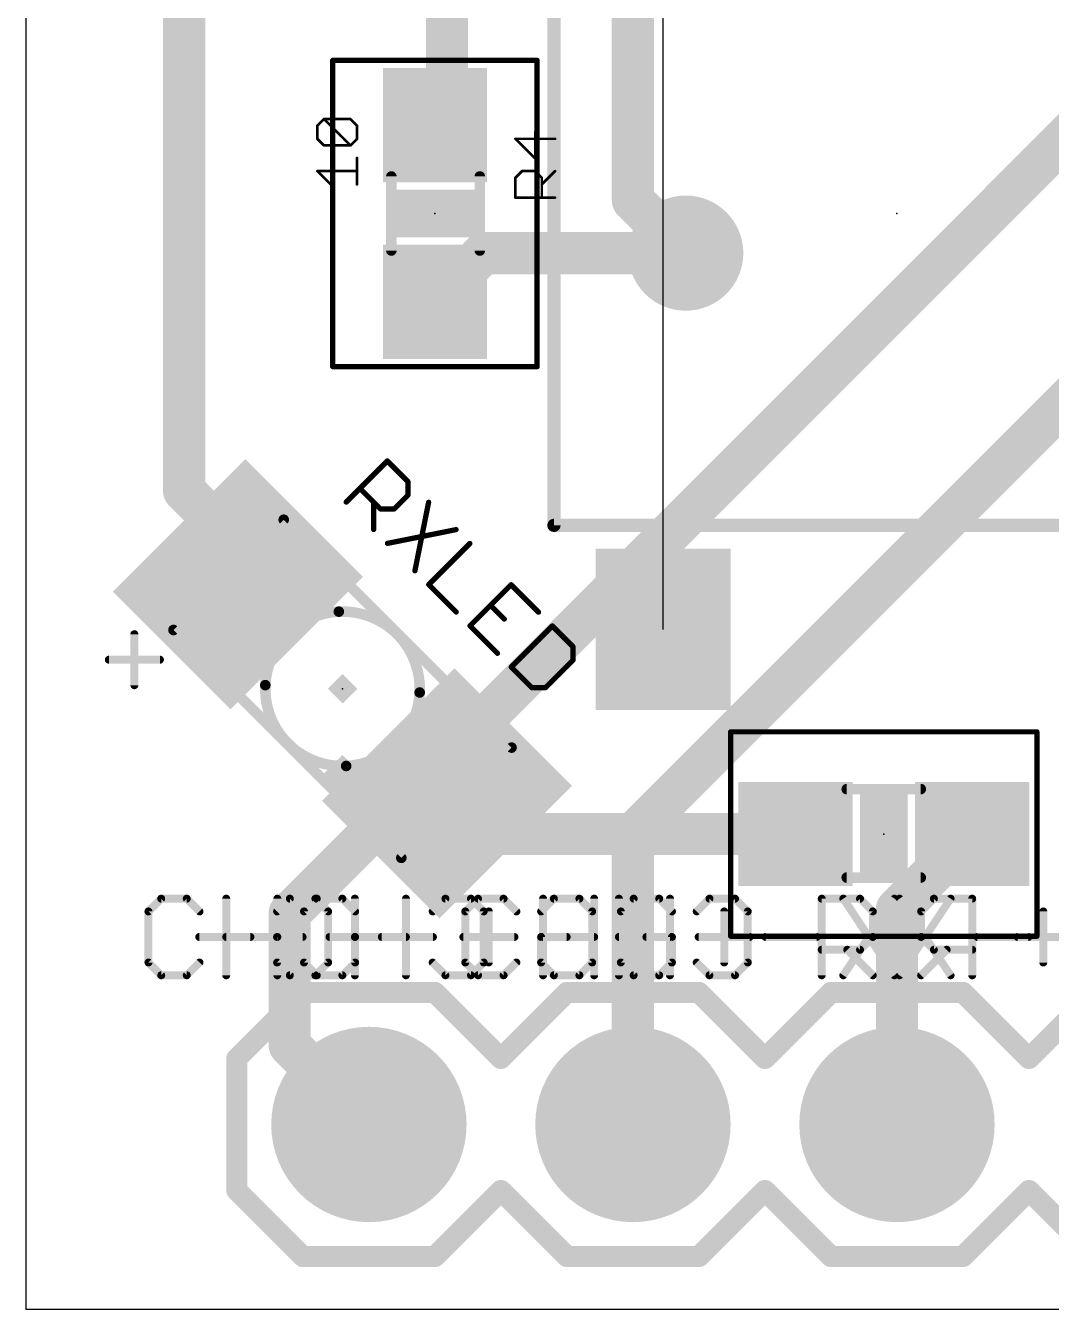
# Model space of a CAD drawing. Extents: x 0 to 16.8, y 0 to 26.7.
# Drawn here: x 0 to 9.87, y 0 to 12.35 of the extents above; entities that cross this region are included whole.
import ezdxf

# ---------------------------------------------------------------- set-up
doc = ezdxf.new("R2010")
doc.units = 0
for name, color, linetype in [('1', 22, 'CONTINUOUS'), ('16', 175, 'CONTINUOUS'), ('17', 82, 'CONTINUOUS'), ('18', 82, 'CONTINUOUS'), ('19', 53, 'CONTINUOUS'), ('20', 7, 'CONTINUOUS'), ('21', 253, 'CONTINUOUS'), ('22', 253, 'CONTINUOUS'), ('23', 7, 'CONTINUOUS'), ('25', 253, 'CONTINUOUS'), ('27', 253, 'CONTINUOUS'), ('39', 22, 'CONTINUOUS'), ('51', 253, 'CONTINUOUS')]:
    doc.layers.add(name, color=color, linetype=linetype)

# ---------------------------------------------------------------- blocks, each defined once
blk = doc.blocks.new('RECT')
blk.add_solid([(-0.5, -0.5), (0.5, -0.5), (-0.5, 0.5), (0.5, 0.5)])
blk = doc.blocks.new('ROUNDP')
at = {"const_width": 0.5}
blk.add_lwpolyline([(0, -0.25, 1), (0, 0.25, 1), (0, -0.25)], format="xyb", dxfattribs=at)
blk = doc.blocks.new('ROUNDV')
at = {"const_width": 0.5}
blk.add_lwpolyline([(0, -0.25, 1), (0, 0.25, 1), (0, -0.25)], format="xyb", dxfattribs=at)

msp = doc.modelspace()

# ---------------------------------------------------------------- linework, layer by layer
at = {"layer": '1', "const_width": 0.4064}
for points in [[(4.0535, 15.8645), (4.0535, 11.5075)], [(1.524, 7.874), (1.524, 12.9794)], [(4.0535, 11.5075), (3.937, 11.391)], [(4.406, 10.16), (3.937, 9.691)], [(6.35, 10.16), (4.406, 10.16)], [(2.3981, 6.9999), (1.524, 7.874)], [(2.0425, 6.9745), (2.3981, 6.9999)], [(4.445, 4.572), (4.0535, 4.9635)], [(7.405, 4.572), (4.445, 4.572)], [(8.382, 3.849), (9.105, 4.572)], [(8.382, 1.778), (8.382, 3.849)]]:
    msp.add_lwpolyline(points, dxfattribs=at)
at = {"layer": '1', "const_width": 0.2032}
for points in [[(3.9519, 11.5075, 1), (4.1551, 11.5075)], [(4.1253, 11.4357, 1), (3.9817, 11.5793)], [(3.8652, 11.4628, 1), (4.0088, 11.3192)], [(4.406, 10.2616, 1), (4.406, 10.0584)], [(4.4778, 10.0882, 1), (4.3342, 10.2318)], [(6.35, 10.0584, 1), (6.35, 10.2616)], [(3.8652, 9.7628, 1), (4.0088, 9.6192)], [(1.5958, 7.9458, 1), (1.4522, 7.8022)], [(1.4224, 7.874, 1), (1.6256, 7.874)], [(2.0353, 7.0758, 1), (2.0497, 6.8732)], [(2.3263, 6.9281, 1), (2.4699, 7.0717)], [(2.4053, 6.8986, 1), (2.3909, 7.1012)], [(4.1253, 5.0353, 1), (3.9817, 4.8917)], [(4.445, 4.6736, 1), (4.445, 4.4704)], [(4.3732, 4.5002, 1), (4.5168, 4.6438)], [(7.405, 4.4704, 1), (7.405, 4.6736)], [(9.1768, 4.5002, 1), (9.0332, 4.6438)], [(8.4836, 3.849, 1), (8.2804, 3.849)], [(8.3102, 3.9208, 1), (8.4538, 3.7772)], [(8.2804, 1.778, 1), (8.4836, 1.778)]]:
    msp.add_lwpolyline(points, format="xyb", dxfattribs=at)
at = {"layer": '16', "const_width": 0.4064}
for points in [[(5.842, 18.923), (5.842, 10.668)], [(13.97, 15.24), (2.54, 3.81)], [(5.842, 10.668), (6.35, 10.16)], [(5.842, 4.572), (10.16, 8.89)], [(5.842, 1.778), (5.842, 4.572)], [(2.54, 3.81), (2.54, 2.54)], [(2.54, 2.54), (3.302, 1.778)]]:
    msp.add_lwpolyline(points, dxfattribs=at)
at = {"layer": '16', "const_width": 0.2032}
for points in [[(5.9138, 10.7398, 1), (5.7702, 10.5962)], [(5.7404, 10.668, 1), (5.9436, 10.668)], [(6.2782, 10.0882, 1), (6.4218, 10.2318)], [(5.9436, 4.572, 1), (5.7404, 4.572)], [(5.7702, 4.6438, 1), (5.9138, 4.5002)], [(2.6416, 3.81, 1), (2.4384, 3.81)], [(2.4682, 3.8818, 1), (2.6118, 3.7382)], [(2.6118, 2.6118, 1), (2.4682, 2.4682)], [(2.4384, 2.54, 1), (2.6416, 2.54)], [(3.2302, 1.7062, 1), (3.3738, 1.8498)], [(5.7404, 1.778, 1), (5.9436, 1.778)]]:
    msp.add_lwpolyline(points, format="xyb", dxfattribs=at)
at = {"layer": '19'}
msp.add_line((6.132, 6.541), (6.132, 14.541), dxfattribs=at)
at = {"layer": '20'}
for p, q in [((0, 20.32), (0, 0)), ((0, 0), (16.764, 0))]:
    msp.add_line(p, q, dxfattribs=at)
at = {"layer": '21'}
for points, const_width in [([(3.7905, 5.9336, 0.4424), (3.0126, 6.7115)], 0.1016), ([(3.0114, 6.7368, 1), (3.0139, 6.6861)], 0.0508), ([(1.0649, 6.4945, 1), (1.0268, 6.4945)], 0.0381), ([(0.8001, 6.2678, 1), (0.8001, 6.2297)], 0.0381), ([(1.2916, 6.2297, 1), (1.2916, 6.2678)], 0.0381), ([(2.3055, 6.0044, 0.4424), (3.0834, 5.2265)], 0.1016), ([(2.3309, 6.0031, 1), (2.2802, 6.0056)], 0.0508), ([(1.0268, 6.003, 1), (1.0649, 6.003)], 0.0381), ([(3.7651, 5.9349, 1), (3.8158, 5.9324)], 0.0508), ([(3.0846, 5.2012, 1), (3.0821, 5.2519)], 0.0508), ([(1.304, 3.9694, 1), (1.304, 3.9313)], 0.0381), ([(1.3174, 3.9369, 1), (1.2905, 3.9638)], 0.0381), ([(1.5632, 3.9638, 1), (1.5362, 3.9369)], 0.0381), ([(1.5497, 3.9313, 1), (1.5497, 3.9694)], 0.0381), ([(1.9486, 3.9503, 1), (1.9105, 3.9503)], 0.0381), ([(2.4401, 3.9503, 1), (2.402, 3.9503)], 0.0381), ([(2.8008, 3.9694, 1), (2.8008, 3.9313)], 0.0381), ([(2.8143, 3.9369, 1), (2.7873, 3.9638)], 0.0381), ([(3.06, 3.9638, 1), (3.0331, 3.9369)], 0.0381), ([(3.0465, 3.9313, 1), (3.0465, 3.9694)], 0.0381), ([(4.352, 3.9694, 1), (4.352, 3.9313)], 0.0381), ([(4.3654, 3.9369, 1), (4.3385, 3.9638)], 0.0381), ([(4.6112, 3.9638, 1), (4.5842, 3.9369)], 0.0381), ([(4.5977, 3.9313, 1), (4.5977, 3.9694)], 0.0381), ([(4.9966, 3.9503, 1), (4.9585, 3.9503)], 0.0381), ([(5.4881, 3.9503, 1), (5.45, 3.9503)], 0.0381), ([(5.8488, 3.9694, 1), (5.8488, 3.9313)], 0.0381), ([(5.8623, 3.9369, 1), (5.8353, 3.9638)], 0.0381), ([(6.108, 3.9638, 1), (6.0811, 3.9369)], 0.0381), ([(6.0945, 3.9313, 1), (6.0945, 3.9694)], 0.0381), ([(7.6772, 3.9503, 1), (7.6391, 3.9503)], 0.0381), ([(7.6581, 3.9694, 1), (7.6581, 3.9313)], 0.0381), ([(8.0402, 3.9638, 1), (8.0132, 3.9369)], 0.0381), ([(8.0267, 3.9313, 1), (8.0267, 3.9694)], 0.0381), ([(8.4224, 3.9609, 1), (8.3907, 3.9398)], 0.0381), ([(8.9139, 3.9398, 1), (8.8821, 3.9609)], 0.0381), ([(1.2002, 3.8275, 1), (1.1621, 3.8275)], 0.0381), ([(1.1676, 3.8409, 1), (1.1946, 3.814)], 0.0381), ([(1.6591, 3.814, 1), (1.6861, 3.8409)], 0.0381), ([(2.697, 3.8275, 1), (2.6589, 3.8275)], 0.0381), ([(2.6645, 3.8409, 1), (2.6914, 3.814)], 0.0381), ([(3.1559, 3.814, 1), (3.1829, 3.8409)], 0.0381), ([(4.2481, 3.8275, 1), (4.21, 3.8275)], 0.0381), ([(4.2156, 3.8409, 1), (4.2426, 3.814)], 0.0381), ([(4.7071, 3.814, 1), (4.7341, 3.8409)], 0.0381), ([(5.745, 3.8275, 1), (5.7069, 3.8275)], 0.0381), ([(5.7125, 3.8409, 1), (5.7394, 3.814)], 0.0381), ([(6.2039, 3.814, 1), (6.2309, 3.8409)], 0.0381), ([(6.7391, 3.8275, 1), (6.701, 3.8275)], 0.0381), ([(8.1686, 3.8275, 1), (8.1305, 3.8275)], 0.0381), ([(8.1361, 3.814, 1), (8.1631, 3.8409)], 0.0381), ([(1.9295, 3.6008, 1), (1.9295, 3.5627)], 0.0381), ([(2.421, 3.5627, 1), (2.421, 3.6008)], 0.0381), ([(2.9237, 3.6008, 1), (2.9237, 3.5627)], 0.0381), ([(3.1885, 3.5817, 1), (3.1504, 3.5817)], 0.0381), ([(3.1694, 3.5627, 1), (3.1694, 3.6008)], 0.0381), ([(3.4263, 3.6008, 1), (3.4263, 3.5627)], 0.0381), ([(3.9178, 3.5627, 1), (3.9178, 3.6008)], 0.0381), ([(4.9775, 3.6008, 1), (4.9775, 3.5627)], 0.0381), ([(5.469, 3.5627, 1), (5.469, 3.6008)], 0.0381), ([(5.9717, 3.6008, 1), (5.9717, 3.5627)], 0.0381), ([(6.2365, 3.5817, 1), (6.1984, 3.5817)], 0.0381), ([(6.2174, 3.5627, 1), (6.2174, 3.6008)], 0.0381), ([(6.4743, 3.6008, 1), (6.4743, 3.5627)], 0.0381), ([(6.9658, 3.5627, 1), (6.9658, 3.6008)], 0.0381), ([(8.1305, 3.5817, 1), (8.1686, 3.5817)], 0.0381), ([(8.1631, 3.5682, 1), (8.1361, 3.5952)], 0.0381), ([(9.1549, 3.6008, 1), (9.1549, 3.5627)], 0.0381), ([(9.6464, 3.5627, 1), (9.6464, 3.6008)], 0.0381), ([(7.6581, 3.4779, 1), (7.6581, 3.4398)], 0.0381), ([(7.9173, 3.4723, 1), (7.8904, 3.4454)], 0.0381), ([(8.0132, 3.4723, 1), (8.0402, 3.4454)], 0.0381), ([(8.0267, 3.4398, 1), (8.0267, 3.4779)], 0.0381), ([(1.1946, 3.3494, 1), (1.1676, 3.3225)], 0.0381), ([(1.1621, 3.336, 1), (1.2002, 3.336)], 0.0381), ([(1.6861, 3.3225, 1), (1.6591, 3.3494)], 0.0381), ([(2.6914, 3.3494, 1), (2.6645, 3.3225)], 0.0381), ([(2.6589, 3.336, 1), (2.697, 3.336)], 0.0381), ([(3.1504, 3.336, 1), (3.1885, 3.336)], 0.0381), ([(3.1829, 3.3225, 1), (3.1559, 3.3494)], 0.0381), ([(4.21, 3.336, 1), (4.2481, 3.336)], 0.0381), ([(4.2426, 3.3494, 1), (4.2156, 3.3225)], 0.0381), ([(4.7341, 3.3225, 1), (4.7071, 3.3494)], 0.0381), ([(5.7394, 3.3494, 1), (5.7125, 3.3225)], 0.0381), ([(5.7069, 3.336, 1), (5.745, 3.336)], 0.0381), ([(6.1984, 3.336, 1), (6.2365, 3.336)], 0.0381), ([(6.2309, 3.3225, 1), (6.2039, 3.3494)], 0.0381), ([(6.701, 3.336, 1), (6.7391, 3.336)], 0.0381), ([(1.304, 3.2322, 1), (1.304, 3.1941)], 0.0381), ([(1.2905, 3.1996, 1), (1.3174, 3.2266)], 0.0381), ([(1.5362, 3.2266, 1), (1.5632, 3.1996)], 0.0381), ([(1.5497, 3.1941, 1), (1.5497, 3.2322)], 0.0381), ([(1.9105, 3.2131, 1), (1.9486, 3.2131)], 0.0381), ([(2.402, 3.2131, 1), (2.4401, 3.2131)], 0.0381), ([(2.8008, 3.2322, 1), (2.8008, 3.1941)], 0.0381), ([(2.7873, 3.1996, 1), (2.8143, 3.2266)], 0.0381), ([(3.0331, 3.2266, 1), (3.06, 3.1996)], 0.0381), ([(3.0465, 3.1941, 1), (3.0465, 3.2322)], 0.0381), ([(4.352, 3.2322, 1), (4.352, 3.1941)], 0.0381), ([(4.3385, 3.1996, 1), (4.3654, 3.2266)], 0.0381), ([(4.5842, 3.2266, 1), (4.6112, 3.1996)], 0.0381), ([(4.5977, 3.1941, 1), (4.5977, 3.2322)], 0.0381), ([(4.9585, 3.2131, 1), (4.9966, 3.2131)], 0.0381), ([(5.45, 3.2131, 1), (5.4881, 3.2131)], 0.0381), ([(5.8488, 3.2322, 1), (5.8488, 3.1941)], 0.0381), ([(5.8353, 3.1996, 1), (5.8623, 3.2266)], 0.0381), ([(6.0811, 3.2266, 1), (6.108, 3.1996)], 0.0381), ([(6.0945, 3.1941, 1), (6.0945, 3.2322)], 0.0381), ([(7.6391, 3.2131, 1), (7.6772, 3.2131)], 0.0381), ([(8.1361, 3.1996, 1), (8.1631, 3.2266)], 0.0381), ([(8.3907, 3.2237, 1), (8.4224, 3.2025)], 0.0381), ([(8.8821, 3.2025, 1), (8.9139, 3.2237)], 0.0381), ([(2.667, 3.0988, 1), (2.667, 2.9972)], 0.1016), ([(2.7029, 3.0121, 1), (2.6311, 3.0839)], 0.1016), ([(3.9729, 3.0839, 1), (3.9011, 3.0121)], 0.1016), ([(3.937, 2.9972, 1), (3.937, 3.0988)], 0.1016), ([(5.207, 3.0988, 1), (5.207, 2.9972)], 0.1016), ([(5.2429, 3.0121, 1), (5.1711, 3.0839)], 0.1016), ([(6.5129, 3.0839, 1), (6.4411, 3.0121)], 0.1016), ([(6.477, 2.9972, 1), (6.477, 3.0988)], 0.1016), ([(7.747, 3.0988, 1), (7.747, 2.9972)], 0.1016), ([(7.7829, 3.0121, 1), (7.7111, 3.0839)], 0.1016), ([(9.0529, 3.0839, 1), (8.9811, 3.0121)], 0.1016), ([(9.017, 2.9972, 1), (9.017, 3.0988)], 0.1016), ([(2.0828, 2.413, 1), (1.9812, 2.413)], 0.1016), ([(1.9961, 2.4489, 1), (2.0679, 2.3771)], 0.1016), ([(4.5361, 2.4489, 1), (4.6079, 2.3771)], 0.1016), ([(4.5361, 2.3771, 1), (4.6079, 2.4489)], 0.1016), ([(7.0761, 2.4489, 1), (7.1479, 2.3771)], 0.1016), ([(7.0761, 2.3771, 1), (7.1479, 2.4489)], 0.1016), ([(9.6161, 2.4489, 1), (9.6879, 2.3771)], 0.1016), ([(9.6161, 2.3771, 1), (9.6879, 2.4489)], 0.1016), ([(2.0679, 1.1789, 1), (1.9961, 1.1071)], 0.1016), ([(4.6079, 1.1789, 1), (4.5361, 1.1071)], 0.1016), ([(4.6079, 1.1071, 1), (4.5361, 1.1789)], 0.1016), ([(7.1479, 1.1789, 1), (7.0761, 1.1071)], 0.1016), ([(7.1479, 1.1071, 1), (7.0761, 1.1789)], 0.1016), ([(9.6879, 1.1789, 1), (9.6161, 1.1071)], 0.1016), ([(9.6879, 1.1071, 1), (9.6161, 1.1789)], 0.1016), ([(1.9812, 1.143, 1), (2.0828, 1.143)], 0.1016), ([(2.667, 0.5588, 1), (2.667, 0.4572)], 0.1016), ([(2.6311, 0.4721, 1), (2.7029, 0.5439)], 0.1016), ([(3.9011, 0.5439, 1), (3.9729, 0.4721)], 0.1016), ([(3.937, 0.4572, 1), (3.937, 0.5588)], 0.1016), ([(5.207, 0.5588, 1), (5.207, 0.4572)], 0.1016), ([(5.1711, 0.4721, 1), (5.2429, 0.5439)], 0.1016), ([(6.4411, 0.5439, 1), (6.5129, 0.4721)], 0.1016), ([(6.477, 0.4572, 1), (6.477, 0.5588)], 0.1016), ([(7.747, 0.5588, 1), (7.747, 0.4572)], 0.1016), ([(7.7111, 0.4721, 1), (7.7829, 0.5439)], 0.1016), ([(8.9811, 0.5439, 1), (9.0529, 0.4721)], 0.1016), ([(9.017, 0.4572, 1), (9.017, 0.5588)], 0.1016)]:
    msp.add_lwpolyline(points, format="xyb", dxfattribs=dict(at, const_width=const_width))
for points, const_width in [([(1.0458, 6.4945), (1.0458, 6.003)], 0.0762), ([(0.8001, 6.2487), (1.2916, 6.2487)], 0.0762), ([(1.304, 3.9503), (1.1811, 3.8275)], 0.0762), ([(1.5497, 3.9503), (1.304, 3.9503)], 0.0762), ([(1.6726, 3.8275), (1.5497, 3.9503)], 0.0762), ([(1.9295, 3.2131), (1.9295, 3.9503)], 0.0762), ([(2.421, 3.9503), (2.421, 3.2131)], 0.0762), ([(2.8008, 3.9503), (2.6779, 3.8275)], 0.0762), ([(3.0465, 3.9503), (2.8008, 3.9503)], 0.0762), ([(3.1694, 3.8275), (3.0465, 3.9503)], 0.0762), ([(4.352, 3.9503), (4.2291, 3.8275)], 0.0762), ([(4.5977, 3.9503), (4.352, 3.9503)], 0.0762), ([(4.7206, 3.8275), (4.5977, 3.9503)], 0.0762), ([(4.9775, 3.2131), (4.9775, 3.9503)], 0.0762), ([(5.469, 3.9503), (5.469, 3.2131)], 0.0762), ([(5.8488, 3.9503), (5.7259, 3.8275)], 0.0762), ([(6.0945, 3.9503), (5.8488, 3.9503)], 0.0762), ([(6.2174, 3.8275), (6.0945, 3.9503)], 0.0762), ([(7.6581, 3.2131), (7.6581, 3.9503)], 0.0762), ([(7.6581, 3.9503), (8.0267, 3.9503)], 0.0762), ([(8.0267, 3.9503), (8.1496, 3.8275)], 0.0762), ([(8.4065, 3.9503), (8.898, 3.2131)], 0.0762), ([(8.898, 3.9503), (8.4065, 3.2131)], 0.0762), ([(1.1811, 3.8275), (1.1811, 3.336)], 0.0762), ([(2.6779, 3.8275), (2.6779, 3.336)], 0.0762), ([(4.2291, 3.8275), (4.2291, 3.336)], 0.0762), ([(5.7259, 3.8275), (5.7259, 3.336)], 0.0762), ([(6.7201, 3.8275), (6.7201, 3.336)], 0.0762), ([(8.1496, 3.8275), (8.1496, 3.5817)], 0.0762), ([(1.9295, 3.5817), (2.421, 3.5817)], 0.0762), ([(3.1694, 3.5817), (2.9237, 3.5817)], 0.0762), ([(3.1694, 3.336), (3.1694, 3.5817)], 0.0762), ([(3.4263, 3.5817), (3.9178, 3.5817)], 0.0762), ([(4.9775, 3.5817), (5.469, 3.5817)], 0.0762), ([(6.2174, 3.5817), (5.9717, 3.5817)], 0.0762), ([(6.2174, 3.336), (6.2174, 3.5817)], 0.0762), ([(6.4743, 3.5817), (6.9658, 3.5817)], 0.0762), ([(8.1496, 3.5817), (8.0267, 3.4588)], 0.0762), ([(9.1549, 3.5817), (9.6464, 3.5817)], 0.0762), ([(8.0267, 3.4588), (7.6581, 3.4588)], 0.0762), ([(7.9038, 3.4588), (8.1496, 3.2131)], 0.0762), ([(1.1811, 3.336), (1.304, 3.2131)], 0.0762), ([(1.5497, 3.2131), (1.6726, 3.336)], 0.0762), ([(2.6779, 3.336), (2.8008, 3.2131)], 0.0762), ([(3.0465, 3.2131), (3.1694, 3.336)], 0.0762), ([(4.2291, 3.336), (4.352, 3.2131)], 0.0762), ([(4.5977, 3.2131), (4.7206, 3.336)], 0.0762), ([(5.7259, 3.336), (5.8488, 3.2131)], 0.0762), ([(6.0945, 3.2131), (6.2174, 3.336)], 0.0762), ([(1.304, 3.2131), (1.5497, 3.2131)], 0.0762), ([(2.8008, 3.2131), (3.0465, 3.2131)], 0.0762), ([(4.352, 3.2131), (4.5977, 3.2131)], 0.0762), ([(5.8488, 3.2131), (6.0945, 3.2131)], 0.0762), ([(2.032, 2.413), (2.667, 3.048)], 0.2032), ([(2.667, 3.048), (3.937, 3.048)], 0.2032), ([(4.572, 2.413), (3.937, 3.048)], 0.2032), ([(4.572, 2.413), (5.207, 3.048)], 0.2032), ([(5.207, 3.048), (6.477, 3.048)], 0.2032), ([(6.477, 3.048), (7.112, 2.413)], 0.2032), ([(7.112, 2.413), (7.747, 3.048)], 0.2032), ([(7.747, 3.048), (9.017, 3.048)], 0.2032), ([(9.017, 3.048), (9.652, 2.413)], 0.2032), ([(9.652, 2.413), (10.287, 3.048)], 0.2032), ([(2.032, 1.143), (2.032, 2.413)], 0.2032), ([(2.667, 0.508), (2.032, 1.143)], 0.2032), ([(3.937, 0.508), (4.572, 1.143)], 0.2032), ([(5.207, 0.508), (4.572, 1.143)], 0.2032), ([(7.112, 1.143), (6.477, 0.508)], 0.2032), ([(7.747, 0.508), (7.112, 1.143)], 0.2032), ([(9.652, 1.143), (9.017, 0.508)], 0.2032), ([(10.287, 0.508), (9.652, 1.143)], 0.2032), ([(3.937, 0.508), (2.667, 0.508)], 0.2032), ([(6.477, 0.508), (5.207, 0.508)], 0.2032), ([(9.017, 0.508), (7.747, 0.508)], 0.2032)]:
    msp.add_lwpolyline(points, dxfattribs=dict(at, const_width=const_width))
at = {"layer": '22', "const_width": 0.0762}
for points in [[(2.4186, 3.8275), (2.5415, 3.9503)], [(2.5415, 3.9503), (2.7872, 3.9503)], [(2.7872, 3.9503), (2.9101, 3.8275)], [(3.167, 3.9503), (3.167, 3.2131)], [(3.6585, 3.2131), (3.6585, 3.9503)], [(3.9154, 3.8275), (4.0383, 3.9503)], [(4.0383, 3.9503), (4.284, 3.9503)], [(4.284, 3.9503), (4.4069, 3.8275)], [(4.9586, 3.8275), (5.0815, 3.9503)], [(5.0815, 3.9503), (5.3272, 3.9503)], [(5.3272, 3.9503), (5.4501, 3.8275)], [(5.707, 3.9503), (5.707, 3.2131)], [(6.1985, 3.2131), (6.1985, 3.9503)], [(6.4554, 3.8275), (6.5783, 3.9503)], [(6.5783, 3.9503), (6.824, 3.9503)], [(6.824, 3.9503), (6.9469, 3.8275)], [(8.3575, 3.9503), (7.866, 3.2131)], [(7.866, 3.9503), (8.3575, 3.2131)], [(8.7373, 3.9503), (8.6144, 3.8275)], [(9.1059, 3.9503), (8.7373, 3.9503)], [(9.1059, 3.2131), (9.1059, 3.9503)], [(2.9101, 3.8275), (2.9101, 3.336)], [(4.4069, 3.8275), (4.4069, 3.336)], [(4.4559, 3.8275), (4.4559, 3.336)], [(5.4501, 3.8275), (5.4501, 3.336)], [(6.9469, 3.8275), (6.9469, 3.336)], [(8.6144, 3.8275), (8.6144, 3.5817)], [(9.7899, 3.8275), (9.7899, 3.336)], [(2.1617, 3.5817), (1.6702, 3.5817)], [(2.4186, 3.336), (2.4186, 3.5817)], [(2.4186, 3.5817), (2.6643, 3.5817)], [(3.6585, 3.5817), (3.167, 3.5817)], [(4.7017, 3.5817), (4.2102, 3.5817)], [(4.9586, 3.336), (4.9586, 3.5817)], [(4.9586, 3.5817), (5.2043, 3.5817)], [(6.1985, 3.5817), (5.707, 3.5817)], [(7.6091, 3.5817), (7.1176, 3.5817)], [(8.6144, 3.5817), (8.7373, 3.4588)], [(10.0357, 3.5817), (9.5442, 3.5817)], [(8.8602, 3.4588), (8.6144, 3.2131)], [(8.7373, 3.4588), (9.1059, 3.4588)], [(2.5415, 3.2131), (2.4186, 3.336)], [(2.9101, 3.336), (2.7872, 3.2131)], [(4.0383, 3.2131), (3.9154, 3.336)], [(4.4069, 3.336), (4.284, 3.2131)], [(5.0815, 3.2131), (4.9586, 3.336)], [(5.4501, 3.336), (5.3272, 3.2131)], [(6.5783, 3.2131), (6.4554, 3.336)], [(6.9469, 3.336), (6.824, 3.2131)], [(2.7872, 3.2131), (2.5415, 3.2131)], [(4.284, 3.2131), (4.0383, 3.2131)], [(5.3272, 3.2131), (5.0815, 3.2131)], [(6.824, 3.2131), (6.5783, 3.2131)]]:
    msp.add_lwpolyline(points, dxfattribs=at)
at = {"layer": '22', "const_width": 0.0381}
for points in [[(2.5415, 3.9694, 1), (2.5415, 3.9313)], [(2.5549, 3.9369, 1), (2.528, 3.9638)], [(2.8007, 3.9638, 1), (2.7737, 3.9369)], [(2.7872, 3.9313, 1), (2.7872, 3.9694)], [(3.1861, 3.9503, 1), (3.148, 3.9503)], [(3.6775, 3.9503, 1), (3.6394, 3.9503)], [(4.0383, 3.9694, 1), (4.0383, 3.9313)], [(4.0518, 3.9369, 1), (4.0248, 3.9638)], [(4.2975, 3.9638, 1), (4.2706, 3.9369)], [(4.284, 3.9313, 1), (4.284, 3.9694)], [(5.0815, 3.9694, 1), (5.0815, 3.9313)], [(5.0949, 3.9369, 1), (5.068, 3.9638)], [(5.3407, 3.9638, 1), (5.3137, 3.9369)], [(5.3272, 3.9313, 1), (5.3272, 3.9694)], [(5.726, 3.9503, 1), (5.6879, 3.9503)], [(6.2175, 3.9503, 1), (6.1794, 3.9503)], [(6.5783, 3.9694, 1), (6.5783, 3.9313)], [(6.5918, 3.9369, 1), (6.5648, 3.9638)], [(6.8375, 3.9638, 1), (6.8106, 3.9369)], [(6.824, 3.9313, 1), (6.824, 3.9694)], [(7.8819, 3.9609, 1), (7.8501, 3.9398)], [(8.3733, 3.9398, 1), (8.3416, 3.9609)], [(8.7373, 3.9694, 1), (8.7373, 3.9313)], [(8.7508, 3.9369, 1), (8.7238, 3.9638)], [(9.125, 3.9503, 1), (9.0869, 3.9503)], [(9.1059, 3.9313, 1), (9.1059, 3.9694)], [(2.4051, 3.8409, 1), (2.4321, 3.814)], [(2.9291, 3.8275, 1), (2.891, 3.8275)], [(2.8966, 3.814, 1), (2.9235, 3.8409)], [(3.9019, 3.8409, 1), (3.9289, 3.814)], [(4.426, 3.8275, 1), (4.3879, 3.8275)], [(4.3934, 3.814, 1), (4.4204, 3.8409)], [(4.475, 3.8275, 1), (4.4369, 3.8275)], [(4.9451, 3.8409, 1), (4.9721, 3.814)], [(5.4691, 3.8275, 1), (5.431, 3.8275)], [(5.4366, 3.814, 1), (5.4635, 3.8409)], [(6.4419, 3.8409, 1), (6.4689, 3.814)], [(6.966, 3.8275, 1), (6.9279, 3.8275)], [(6.9334, 3.814, 1), (6.9604, 3.8409)], [(8.6335, 3.8275, 1), (8.5954, 3.8275)], [(8.6009, 3.8409, 1), (8.6279, 3.814)], [(9.809, 3.8275, 1), (9.7709, 3.8275)], [(1.6702, 3.6008, 1), (1.6702, 3.5627)], [(2.1617, 3.5627, 1), (2.1617, 3.6008)], [(2.4186, 3.6008, 1), (2.4186, 3.5627)], [(2.4376, 3.5817, 1), (2.3995, 3.5817)], [(2.6643, 3.5627, 1), (2.6643, 3.6008)], [(3.167, 3.6008, 1), (3.167, 3.5627)], [(3.6585, 3.5627, 1), (3.6585, 3.6008)], [(4.2102, 3.6008, 1), (4.2102, 3.5627)], [(4.7017, 3.5627, 1), (4.7017, 3.6008)], [(4.9776, 3.5817, 1), (4.9395, 3.5817)], [(4.9586, 3.6008, 1), (4.9586, 3.5627)], [(5.2043, 3.5627, 1), (5.2043, 3.6008)], [(5.707, 3.6008, 1), (5.707, 3.5627)], [(6.1985, 3.5627, 1), (6.1985, 3.6008)], [(7.1176, 3.6008, 1), (7.1176, 3.5627)], [(7.6091, 3.5627, 1), (7.6091, 3.6008)], [(8.6279, 3.5952, 1), (8.6009, 3.5682)], [(8.5954, 3.5817, 1), (8.6335, 3.5817)], [(9.5442, 3.6008, 1), (9.5442, 3.5627)], [(8.7373, 3.4779, 1), (8.7373, 3.4398)], [(8.7238, 3.4454, 1), (8.7508, 3.4723)], [(8.8736, 3.4454, 1), (8.8467, 3.4723)], [(9.1059, 3.4398, 1), (9.1059, 3.4779)], [(2.4321, 3.3494, 1), (2.4051, 3.3225)], [(2.3995, 3.336, 1), (2.4376, 3.336)], [(2.891, 3.336, 1), (2.9291, 3.336)], [(2.9235, 3.3225, 1), (2.8966, 3.3494)], [(3.9289, 3.3494, 1), (3.9019, 3.3225)], [(4.3879, 3.336, 1), (4.426, 3.336)], [(4.4204, 3.3225, 1), (4.3934, 3.3494)], [(4.4369, 3.336, 1), (4.475, 3.336)], [(4.9395, 3.336, 1), (4.9776, 3.336)], [(4.9721, 3.3494, 1), (4.9451, 3.3225)], [(5.431, 3.336, 1), (5.4691, 3.336)], [(5.4635, 3.3225, 1), (5.4366, 3.3494)], [(6.4689, 3.3494, 1), (6.4419, 3.3225)], [(6.9279, 3.336, 1), (6.966, 3.336)], [(6.9604, 3.3225, 1), (6.9334, 3.3494)], [(9.7709, 3.336, 1), (9.809, 3.336)], [(2.5415, 3.2322, 1), (2.5415, 3.1941)], [(2.528, 3.1996, 1), (2.5549, 3.2266)], [(2.7737, 3.2266, 1), (2.8007, 3.1996)], [(2.7872, 3.1941, 1), (2.7872, 3.2322)], [(3.148, 3.2131, 1), (3.1861, 3.2131)], [(3.6394, 3.2131, 1), (3.6775, 3.2131)], [(4.0383, 3.2322, 1), (4.0383, 3.1941)], [(4.0248, 3.1996, 1), (4.0518, 3.2266)], [(4.2706, 3.2266, 1), (4.2975, 3.1996)], [(4.284, 3.1941, 1), (4.284, 3.2322)], [(5.0815, 3.2322, 1), (5.0815, 3.1941)], [(5.068, 3.1996, 1), (5.0949, 3.2266)], [(5.3137, 3.2266, 1), (5.3407, 3.1996)], [(5.3272, 3.1941, 1), (5.3272, 3.2322)], [(5.6879, 3.2131, 1), (5.726, 3.2131)], [(6.1794, 3.2131, 1), (6.2175, 3.2131)], [(6.5783, 3.2322, 1), (6.5783, 3.1941)], [(6.5648, 3.1996, 1), (6.5918, 3.2266)], [(6.8106, 3.2266, 1), (6.8375, 3.1996)], [(6.824, 3.1941, 1), (6.824, 3.2322)], [(7.8501, 3.2237, 1), (7.8819, 3.2025)], [(8.3416, 3.2025, 1), (8.3733, 3.2237)], [(8.6009, 3.2266, 1), (8.6279, 3.1996)], [(9.0869, 3.2131, 1), (9.125, 3.2131)]]:
    msp.add_lwpolyline(points, format="xyb", dxfattribs=at)
at = {"layer": '23'}
for p in [(3.937, 10.541), (8.382, 10.541), (3.048, 5.969), (8.255, 4.572)]:
    msp.add_point(p, dxfattribs=at)
at = {"layer": '25'}
for points, const_width in [([(5.0927, 11.2592), (4.7114, 11.2592)], 0.0254), ([(4.7114, 11.2592), (4.902, 11.0685)], 0.0254), ([(4.902, 11.0685), (4.902, 11.3227)], 0.0254), ([(4.7114, 10.8849), (4.7749, 10.9485)], 0.0254), ([(4.7114, 10.6943), (4.7114, 10.8849)], 0.0254), ([(4.7749, 10.9485), (4.902, 10.9485)], 0.0254), ([(4.902, 10.9485), (4.9656, 10.8849)], 0.0254), ([(4.9656, 10.8214), (5.0927, 10.9485)], 0.0254), ([(4.9656, 10.8849), (4.9656, 10.6943)], 0.0254), ([(5.0927, 10.6943), (4.7114, 10.6943)], 0.0254), ([(3.0839, 7.7651), (3.4794, 8.1605)], 0.0508), ([(3.4794, 8.1605), (3.6771, 7.9628)], 0.0508), ([(3.4135, 7.6991), (3.2157, 7.8969)], 0.0508), ([(3.6771, 7.9628), (3.6771, 7.831)], 0.0508), ([(3.3476, 7.7651), (3.3476, 7.5014)], 0.0508), ([(3.6771, 7.831), (3.5453, 7.6991)], 0.0508), ([(3.8763, 7.7636), (3.7445, 7.1045)], 0.0508), ([(3.5453, 7.6991), (3.4135, 7.6991)], 0.0508), ([(4.1399, 7.5), (3.4808, 7.3681)], 0.0508), ([(4.2732, 7.3667), (3.8777, 6.9712)], 0.0508), ([(3.8777, 6.9712), (4.1414, 6.7076)], 0.0508), ([(4.6701, 6.9698), (4.2746, 6.5743)], 0.0508), ([(4.9337, 6.7062), (4.6701, 6.9698)], 0.0508), ([(4.4724, 6.7721), (4.6042, 6.6402)], 0.0508), ([(4.2746, 6.5743), (4.5383, 6.3107)], 0.0508), ([(5.067, 6.5729), (4.6715, 6.1774)], 0.0508), ([(5.2647, 6.3752), (5.067, 6.5729)], 0.0508), ([(5.2647, 6.2433), (5.2647, 6.3752)], 0.0508), ([(4.6715, 6.1774), (4.8693, 5.9797)], 0.0508), ([(5.0011, 5.9797), (5.2647, 6.2433)], 0.0508), ([(4.8693, 5.9797), (5.0011, 5.9797)], 0.0508)]:
    msp.add_lwpolyline(points, dxfattribs=dict(at, const_width=const_width))
for points, const_width in [([(4.7114, 11.2655, 1), (4.7114, 11.2528)], 0.0127), ([(4.7159, 11.2636, 1), (4.7069, 11.2547)], 0.0127), ([(4.9084, 11.3227, 1), (4.8957, 11.3227)], 0.0127), ([(5.0927, 11.2528, 1), (5.0927, 11.2655)], 0.0127), ([(4.8957, 11.0685, 1), (4.9084, 11.0685)], 0.0127), ([(4.8975, 11.064, 1), (4.9065, 11.073)], 0.0127), ([(4.7177, 10.8849, 1), (4.705, 10.8849)], 0.0127), ([(4.7069, 10.8894, 1), (4.7159, 10.8805)], 0.0127), ([(4.7749, 10.9549, 1), (4.7749, 10.9422)], 0.0127), ([(4.7794, 10.944, 1), (4.7704, 10.953)], 0.0127), ([(4.9065, 10.953, 1), (4.8975, 10.944)], 0.0127), ([(4.902, 10.9422, 1), (4.902, 10.9549)], 0.0127), ([(4.9719, 10.8849, 1), (4.9592, 10.8849)], 0.0127), ([(4.9611, 10.8805, 1), (4.9701, 10.8894)], 0.0127), ([(5.0972, 10.944, 1), (5.0882, 10.953)], 0.0127), ([(4.9611, 10.8259, 1), (4.9701, 10.8169)], 0.0127), ([(4.705, 10.6943, 1), (4.7177, 10.6943)], 0.0127), ([(4.7114, 10.7006, 1), (4.7114, 10.6879)], 0.0127), ([(4.9592, 10.6943, 1), (4.9719, 10.6943)], 0.0127), ([(5.0927, 10.6879, 1), (5.0927, 10.7006)], 0.0127), ([(3.4884, 8.1695, 1), (3.4704, 8.1515)], 0.0254), ([(3.4884, 8.1515, 1), (3.4704, 8.1695)], 0.0254), ([(3.2247, 7.9059, 1), (3.2068, 7.8879)], 0.0254), ([(3.6898, 7.9628, 1), (3.6644, 7.9628)], 0.0254), ([(3.6681, 7.9538, 1), (3.6861, 7.9718)], 0.0254), ([(3.0749, 7.774, 1), (3.0929, 7.7561)], 0.0254), ([(3.3603, 7.7651, 1), (3.3349, 7.7651)], 0.0254), ([(3.6644, 7.831, 1), (3.6898, 7.831)], 0.0254), ([(3.6861, 7.822, 1), (3.6681, 7.8399)], 0.0254), ([(3.8887, 7.7611, 1), (3.8638, 7.7661)], 0.0254), ([(3.4135, 7.7118, 1), (3.4135, 7.6864)], 0.0254), ([(3.4045, 7.6902, 1), (3.4225, 7.7081)], 0.0254), ([(3.5363, 7.7081, 1), (3.5543, 7.6902)], 0.0254), ([(3.5453, 7.6864, 1), (3.5453, 7.7118)], 0.0254), ([(3.3349, 7.5014, 1), (3.3603, 7.5014)], 0.0254), ([(4.1424, 7.4875, 1), (4.1374, 7.5124)], 0.0254), ([(3.4783, 7.3806, 1), (3.4833, 7.3557)], 0.0254), ([(4.2822, 7.3577, 1), (4.2642, 7.3757)], 0.0254), ([(3.732, 7.107, 1), (3.7569, 7.102)], 0.0254), ([(3.8867, 6.9802, 1), (3.8687, 6.9623)], 0.0254), ([(3.8687, 6.9802, 1), (3.8867, 6.9623)], 0.0254), ([(4.6791, 6.9788, 1), (4.6611, 6.9608)], 0.0254), ([(4.6791, 6.9608, 1), (4.6611, 6.9788)], 0.0254), ([(4.4813, 6.781, 1), (4.4634, 6.7631)], 0.0254), ([(4.1324, 6.6986, 1), (4.1503, 6.7166)], 0.0254), ([(4.9248, 6.6972, 1), (4.9427, 6.7151)], 0.0254), ([(4.2836, 6.5833, 1), (4.2656, 6.5654)], 0.0254), ([(4.2656, 6.5833, 1), (4.2836, 6.5654)], 0.0254), ([(4.5952, 6.6313, 1), (4.6132, 6.6492)], 0.0254), ([(5.076, 6.5819, 1), (5.058, 6.5639)], 0.0254), ([(5.076, 6.5639, 1), (5.058, 6.5819)], 0.0254), ([(4.5293, 6.3017, 1), (4.5473, 6.3197)], 0.0254), ([(5.2774, 6.3752, 1), (5.252, 6.3752)], 0.0254), ([(5.2558, 6.3662, 1), (5.2737, 6.3841)], 0.0254), ([(4.6805, 6.1864, 1), (4.6626, 6.1684)], 0.0254), ([(4.6626, 6.1864, 1), (4.6805, 6.1684)], 0.0254), ([(5.252, 6.2433, 1), (5.2774, 6.2433)], 0.0254), ([(5.2737, 6.2344, 1), (5.2558, 6.2523)], 0.0254), ([(4.8693, 5.9924, 1), (4.8693, 5.967)], 0.0254), ([(4.8603, 5.9707, 1), (4.8782, 5.9887)], 0.0254), ([(4.9921, 5.9887, 1), (5.0101, 5.9707)], 0.0254), ([(5.0011, 5.967, 1), (5.0011, 5.9924)], 0.0254)]:
    msp.add_lwpolyline(points, format="xyb", dxfattribs=dict(at, const_width=const_width))
at = {"layer": '27', "const_width": 0.0127}
for points in [[(2.8127, 11.3862, 1), (2.8, 11.3862)], [(2.8019, 11.3906, 1), (2.8109, 11.3817)], [(2.8699, 11.4561, 1), (2.8699, 11.4434)], [(2.8744, 11.4542, 1), (2.8654, 11.4452)], [(2.8744, 11.4452, 1), (2.8654, 11.4542)], [(3.1286, 11.4542, 1), (3.1197, 11.4452)], [(3.1241, 11.4434, 1), (3.1241, 11.4561)], [(3.194, 11.3862, 1), (3.1814, 11.3862)], [(3.1832, 11.3817, 1), (3.1922, 11.3906)], [(2.8, 11.259, 1), (2.8127, 11.259)], [(2.8109, 11.2635, 1), (2.8019, 11.2546)], [(3.1814, 11.259, 1), (3.194, 11.259)], [(3.1922, 11.2546, 1), (3.1832, 11.2635)], [(2.8699, 11.2018, 1), (2.8699, 11.1891)], [(2.8654, 11.191, 1), (2.8744, 11.2)], [(3.1197, 11.2, 1), (3.1286, 11.191)], [(3.1197, 11.191, 1), (3.1286, 11.2)], [(3.1241, 11.1891, 1), (3.1241, 11.2018)], [(3.194, 11.0755, 1), (3.1814, 11.0755)], [(2.8109, 10.9529, 1), (2.8019, 10.9439)], [(2.8064, 10.9547, 1), (2.8064, 10.942)], [(3.1877, 10.942, 1), (3.1877, 10.9547)], [(2.929, 10.8168, 1), (2.938, 10.8258)], [(3.1814, 10.8213, 1), (3.194, 10.8213)]]:
    msp.add_lwpolyline(points, format="xyb", dxfattribs=at)
at = {"layer": '27', "const_width": 0.0254}
for points in [[(2.8064, 11.3862), (2.8699, 11.4497)], [(2.8064, 11.259), (2.8064, 11.3862)], [(2.8699, 11.4497), (3.1241, 11.4497)], [(3.1241, 11.1955), (2.8699, 11.4497)], [(3.1241, 11.4497), (3.1877, 11.3862)], [(3.1877, 11.3862), (3.1877, 11.259)], [(2.8699, 11.1955), (2.8064, 11.259)], [(3.1877, 11.259), (3.1241, 11.1955)], [(3.1241, 11.1955), (2.8699, 11.1955)], [(3.1877, 10.8213), (3.1877, 11.0755)], [(2.9335, 10.8213), (2.8064, 10.9484)], [(2.8064, 10.9484), (3.1877, 10.9484)]]:
    msp.add_lwpolyline(points, dxfattribs=at)
at = {"layer": '39', "const_width": 0.0508}
for points in [[(2.954, 9.068), (2.954, 12.014)], [(2.954, 12.014), (4.92, 12.014)], [(4.92, 12.014), (4.92, 9.068)], [(4.92, 9.068), (2.954, 9.068)], [(6.782, 5.555), (9.728, 5.555)], [(6.782, 3.589), (6.782, 5.555)], [(9.728, 5.555), (9.728, 3.589)], [(9.728, 3.589), (6.782, 3.589)]]:
    msp.add_lwpolyline(points, dxfattribs=at)
at = {"layer": '39', "const_width": 0.0254}
for points in [[(2.9667, 12.014, 1), (2.9413, 12.014)], [(2.954, 12.0267, 1), (2.954, 12.0013)], [(4.9327, 12.014, 1), (4.9073, 12.014)], [(4.92, 12.0013, 1), (4.92, 12.0267)], [(2.954, 9.0807, 1), (2.954, 9.0553)], [(2.9413, 9.068, 1), (2.9667, 9.068)], [(4.9073, 9.068, 1), (4.9327, 9.068)], [(4.92, 9.0553, 1), (4.92, 9.0807)], [(6.782, 5.5677, 1), (6.782, 5.5423)], [(6.7947, 5.555, 1), (6.7693, 5.555)], [(9.7407, 5.555, 1), (9.7153, 5.555)], [(9.728, 5.5423, 1), (9.728, 5.5677)], [(6.782, 3.6017, 1), (6.782, 3.5763)], [(6.7693, 3.589, 1), (6.7947, 3.589)], [(9.7153, 3.589, 1), (9.7407, 3.589)], [(9.728, 3.5763, 1), (9.728, 3.6017)]]:
    msp.add_lwpolyline(points, format="xyb", dxfattribs=at)
at = {"layer": '51'}
for points, const_width in [([(5.082, 7.541), (5.082, 13.541)], 0.127), ([(3.518, 10.897), (3.518, 10.185)], 0.1016), ([(4.369, 10.897), (4.369, 10.185)], 0.1016), ([(1.4217, 6.5347), (2.4823, 7.5953)], 0.1016), ([(2.4823, 7.5953), (4.6743, 5.4033)], 0.1016), ([(11.682, 7.541), (5.082, 7.541)], 0.127), ([(3.6137, 4.3427), (1.4217, 6.5347)], 0.1016), ([(4.6743, 5.4033), (3.6137, 4.3427)], 0.1016), ([(7.899, 5.004), (8.611, 5.004)], 0.1016), ([(7.899, 4.153), (8.611, 4.153)], 0.1016)]:
    msp.add_lwpolyline(points, dxfattribs=dict(at, const_width=const_width))
for points, const_width in [([(3.5434, 10.897, 1), (3.4926, 10.897)], 0.0508), ([(4.3944, 10.897, 1), (4.3436, 10.897)], 0.0508), ([(3.4926, 10.185, 1), (3.5434, 10.185)], 0.0508), ([(4.3436, 10.185, 1), (4.3944, 10.185)], 0.0508), ([(2.5003, 7.6133, 1), (2.4644, 7.5774)], 0.0508), ([(2.5003, 7.5774, 1), (2.4644, 7.6133)], 0.0508), ([(5.082, 7.5728, 1), (5.082, 7.5093)], 0.0635), ([(5.0503, 7.541, 1), (5.1137, 7.541)], 0.0635), ([(3.0126, 6.7115, 0.3866), (2.3055, 6.0044)], 0.1016), ([(3.0139, 6.6861, 1), (3.0114, 6.7368)], 0.0508), ([(1.4396, 6.5526, 1), (1.4037, 6.5167)], 0.0508), ([(1.4037, 6.5526, 1), (1.4396, 6.5167)], 0.0508), ([(2.2802, 6.0056, 1), (2.3309, 6.0031)], 0.0508), ([(3.0834, 5.2265, 0.3866), (3.7905, 5.9336)], 0.1016), ([(3.8158, 5.9324, 1), (3.7651, 5.9349)], 0.0508), ([(4.6923, 5.3854, 1), (4.6564, 5.4213)], 0.0508), ([(4.6564, 5.3854, 1), (4.6923, 5.4213)], 0.0508), ([(3.0821, 5.2519, 1), (3.0846, 5.2012)], 0.0508), ([(7.899, 5.0294, 1), (7.899, 4.9786)], 0.0508), ([(8.611, 4.9786, 1), (8.611, 5.0294)], 0.0508), ([(3.5957, 4.3606, 1), (3.6316, 4.3247)], 0.0508), ([(3.5957, 4.3247, 1), (3.6316, 4.3606)], 0.0508), ([(7.899, 4.1784, 1), (7.899, 4.1276)], 0.0508), ([(8.611, 4.1276, 1), (8.611, 4.1784)], 0.0508)]:
    msp.add_lwpolyline(points, format="xyb", dxfattribs=dict(at, const_width=const_width))

# ---------------------------------------------------------------- block references
at = {"layer": '1', "xscale": 1.1, "rotation": 270}
for p in [(3.937, 11.391), (3.937, 9.691)]:
    msp.add_blockref('RECT', p, dxfattribs=at)
at = {"layer": '1'}
for p, xscale, yscale, rotation in [((2.0425, 6.9745), 1.6, 1.803, 315), ((6.132, 6.541), 1.55, 1.3, 90), ((4.0535, 4.9635), 1.6, 1.803, 315)]:
    msp.add_blockref('RECT', p, dxfattribs=dict(at, xscale=xscale, yscale=yscale, rotation=rotation))
at = {"layer": '1', "xscale": 1.1}
for p in [(7.405, 4.572), (9.105, 4.572)]:
    msp.add_blockref('RECT', p, dxfattribs=at)
at = {"layer": '17', "xscale": 1.8796, "yscale": 1.8796, "rotation": 270}
for p in [(3.302, 1.778), (3.302, 1.778), (5.842, 1.778), (5.842, 1.778), (8.382, 1.778), (8.382, 1.778)]:
    msp.add_blockref('ROUNDP', p, dxfattribs=at)
at = {"layer": '18', "xscale": 1.108, "yscale": 1.108}
msp.add_blockref('ROUNDV', (6.35, 10.16), dxfattribs=at)
msp.add_blockref('ROUNDV', (6.35, 10.16), dxfattribs=at)
at = {"layer": '21'}
for p, xscale, yscale, rotation in [((3.937, 10.541), 0.4572, 0.762, 270), ((3.048, 5.969), 0.2, 0.2, 315), ((3.0126, 5.1912), 0.15, 0.25, 315)]:
    msp.add_blockref('RECT', p, dxfattribs=dict(at, xscale=xscale, yscale=yscale, rotation=rotation))
at = {"layer": '21', "xscale": 0.4572, "yscale": 0.762}
msp.add_blockref('RECT', (8.255, 4.572), dxfattribs=at)
at = {"layer": '51'}
for p, xscale, yscale, rotation in [((3.9421, 11.1292), 0.5001, 0.95, 270), ((3.9421, 9.9608), 0.5001, 0.95, 270), ((2.8889, 7.012), 0.1, 0.15, 315), ((2.3762, 6.4993), 0.1, 1.2, 315), ((4.091, 5.8099), 0.1, 0.15, 315), ((3.5783, 5.2972), 0.1, 1.2, 315), ((3.0834, 5.1205), 0.35, 0.25, 315), ((3.302, 1.778), 0.508, 0.508, 180), ((5.842, 1.778), 0.508, 0.508, 180), ((8.382, 1.778), 0.508, 0.508, 180)]:
    msp.add_blockref('RECT', p, dxfattribs=dict(at, xscale=xscale, yscale=yscale, rotation=rotation))
at = {"layer": '51', "xscale": 0.5001, "yscale": 0.95}
for p in [(7.6669, 4.5771), (8.8353, 4.5771)]:
    msp.add_blockref('RECT', p, dxfattribs=at)

doc.saveas('drawing.dxf')
